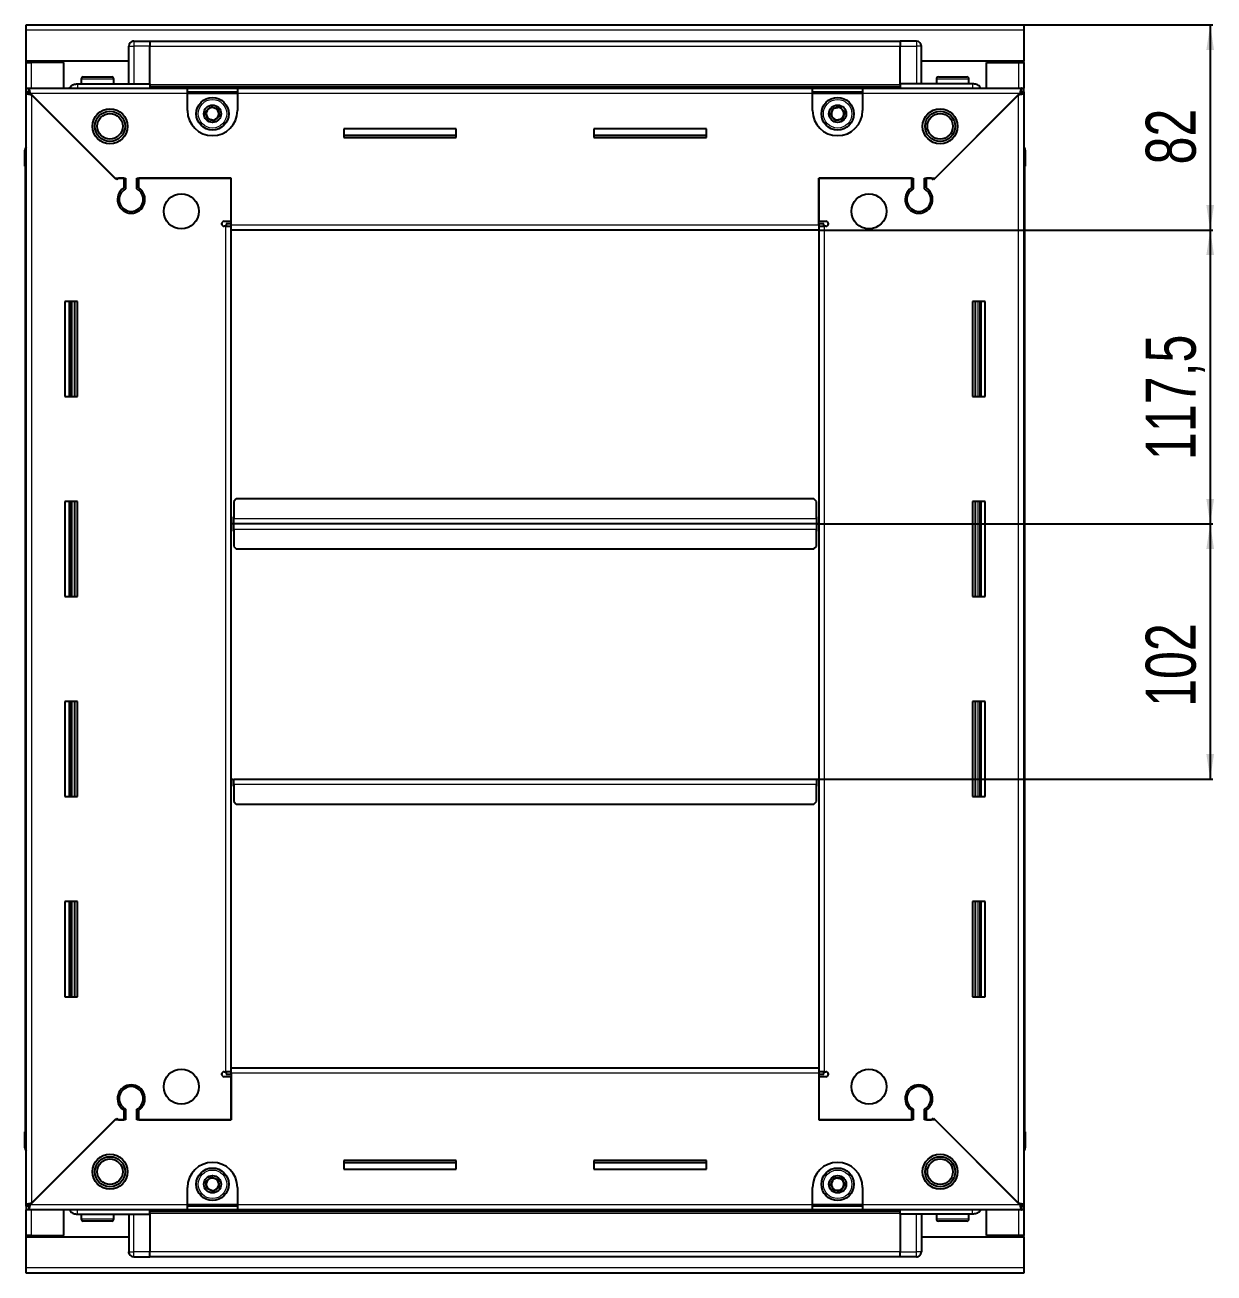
# Model space of a CAD drawing. Header units: millimetres. Extents: x 1021 to 3826, y -887 to 1537.
# Drawn here: x 3350.2 to 3825.7, y 893.2 to 1392.2 of the extents above; entities that cross this region are included whole.
import ezdxf

# ---------------------------------------------------------------- set-up
doc = ezdxf.new("R2010")
doc.units = ezdxf.units.MM
doc.layers.add('FORMAT', color=7, linetype='Continuous')
doc.styles.add('SLDTEXTSTYLE0', font='TXT', dxfattribs={"width": 0.75})
doc.dimstyles.new('SLDDIMSTYLE0', dxfattribs={"dimtxt": 20, "dimasz": 10, "dimexe": 0, "dimexo": 0.0625, "dimgap": 5, "dimtad": 2, "dimdec": 1, "dimrnd": 1e-09, "dimzin": 12, "dimdsep": 46, "dimtxsty": 'SLDTEXTSTYLE0', "dimsah": 1, "dimcen": 0.09, "dimadec": 0, "dimazin": 3, "dimtfac": 1, "dimtofl": 0, "dimtmove": 0, "dimatfit": 3, "dimfxl": 0, "dimfrac": 2, "dimtolj": 1, "dimtzin": 12, "dimarcsym": 0})

# ---------------------------------------------------------------- blocks, each defined once
blk = doc.blocks.new('_D_5')
at = {"layer": 'FORMAT'}
for p, q in [((3749.72, 1392.16), (3825.21, 1392.16)), ((3824.21, 1392.16), (3824.21, 1310.16)), ((3667.72, 1310.16), (3825.21, 1310.16))]:
    blk.add_line(p, q, dxfattribs=at)
for points in [[(3824.21, 1392.16), (3822.67, 1382.16), (3825.75, 1382.16)], [(3824.21, 1310.16), (3825.75, 1320.16), (3822.67, 1320.16)]]:
    blk.add_solid(points, dxfattribs=at)
at = {"layer": 'FORMAT', "insert": (3798.43, 1336.39), "char_height": 20, "attachment_point": 1, "rotation": 90, "style": 'SLDTEXTSTYLE0'}
blk.add_mtext('82', dxfattribs=at)
blk = doc.blocks.new('_D_6')
at = {"layer": 'FORMAT'}
for p, q in [((3667.72, 1310.16), (3825.21, 1310.16)), ((3824.21, 1310.16), (3824.21, 1192.66)), ((3666.72, 1192.66), (3825.21, 1192.66))]:
    blk.add_line(p, q, dxfattribs=at)
for points in [[(3824.21, 1310.16), (3822.67, 1300.16), (3825.75, 1300.16)], [(3824.21, 1192.66), (3825.75, 1202.66), (3822.67, 1202.66)]]:
    blk.add_solid(points, dxfattribs=at)
at = {"layer": 'FORMAT', "insert": (3798.43, 1218.16), "char_height": 20, "attachment_point": 1, "rotation": 90, "style": 'SLDTEXTSTYLE0'}
blk.add_mtext('117,5', dxfattribs=at)
blk = doc.blocks.new('_D_7')
at = {"layer": 'FORMAT'}
for p, q in [((3666.72, 1192.66), (3825.21, 1192.66)), ((3824.21, 1192.66), (3824.21, 1090.66)), ((3666.72, 1090.66), (3825.21, 1090.66))]:
    blk.add_line(p, q, dxfattribs=at)
for points in [[(3824.21, 1192.66), (3822.67, 1182.66), (3825.75, 1182.66)], [(3824.21, 1090.66), (3825.75, 1100.66), (3822.67, 1100.66)]]:
    blk.add_solid(points, dxfattribs=at)
at = {"layer": 'FORMAT', "insert": (3798.43, 1119.5), "char_height": 20, "attachment_point": 1, "rotation": 90, "style": 'SLDTEXTSTYLE0'}
blk.add_mtext('102', dxfattribs=at)

msp = doc.modelspace()

# ---------------------------------------------------------------- linework, layer by layer
at = {"color": 7, "linetype": 'Continuous', "lineweight": 25}
for p, q in [((3350.71, 1390.06), (3350.71, 1392.16)), ((3350.71, 1392.16), (3749.71, 1392.16)), ((3350.71, 1377.66), (3350.71, 1390.06)), ((3749.71, 1392.16), (3749.71, 1390.06)), ((3749.71, 1390.06), (3749.71, 1377.66)), ((3391.71, 1368.66), (3391.71, 1383.66)), ((3392.39, 1385.16), (3392.39, 1385.16)), ((3393.71, 1385.66), (3400.21, 1385.66)), ((3393.71, 1385.66), (3400.21, 1385.66)), ((3400.21, 1385.66), (3400.21, 1385.66)), ((3400.21, 1385.66), (3400.21, 1385.66)), ((3400.21, 1385.66), (3400.21, 1383.66)), ((3700.21, 1385.51), (3400.21, 1385.51)), ((3400.21, 1368.66), (3400.21, 1383.66)), ((3700.21, 1385.66), (3700.21, 1385.66)), ((3706.71, 1385.66), (3700.21, 1385.66)), ((3706.71, 1385.66), (3700.21, 1385.66)), ((3700.21, 1385.66), (3700.21, 1383.66)), ((3700.21, 1368.66), (3700.21, 1383.66)), ((3708.71, 1383.66), (3708.71, 1383.66)), ((3708.71, 1368.66), (3708.71, 1383.66)), ((3391.71, 1377.66), (3350.71, 1377.66)), ((3350.71, 1377.16), (3350.71, 1377.66)), ((3352.21, 1377.16), (3352.21, 1377.66)), ((3749.71, 1377.66), (3708.71, 1377.66)), ((3748.21, 1377.16), (3748.21, 1377.66)), ((3749.71, 1377.16), (3749.71, 1377.66)), ((3350.71, 1366.91), (3350.71, 1377.16)), ((3350.71, 1377.16), (3352.81, 1377.16)), ((3365.71, 1377.16), (3352.81, 1377.16)), ((3365.71, 1366.91), (3365.71, 1377.16)), ((3734.71, 1366.91), (3734.71, 1377.16)), ((3734.71, 1377.16), (3747.61, 1377.16)), ((3747.61, 1377.16), (3749.71, 1377.16)), ((3749.71, 1377.16), (3749.71, 1366.91)), ((3371.21, 1368.66), (3400.21, 1368.66)), ((3372.71, 1370.56), (3372.71, 1368.66)), ((3373.51, 1371.36), (3384.91, 1371.36)), ((3385.71, 1368.66), (3385.71, 1370.56)), ((3400.21, 1368.66), (3400.21, 1368.16)), ((3400.21, 1367.51), (3700.21, 1367.51)), ((3729.21, 1368.66), (3700.21, 1368.66)), ((3700.21, 1368.66), (3700.21, 1368.16)), ((3714.71, 1370.56), (3714.71, 1368.66)), ((3715.51, 1371.36), (3726.91, 1371.36)), ((3727.71, 1368.66), (3727.71, 1370.56)), ((3350.71, 1365.41), (3350.71, 1366.91)), ((3350.71, 1366.91), (3351.71, 1366.91)), ((3350.71, 1364.91), (3350.71, 1365.41)), ((3350.71, 1365.41), (3351.71, 1365.41)), ((3350.71, 920.41), (3350.71, 1364.91)), ((3352.21, 1364.91), (3350.71, 1364.91)), ((3351.71, 1365.41), (3351.71, 1366.91)), ((3351.71, 1366.91), (3415.21, 1366.91)), ((3352.31, 1364.81), (3386.21, 1330.91)), ((3386.91, 1330.21), (3352.81, 1364.31)), ((3415.21, 1364.81), (3415.21, 1366.91)), ((3415.21, 1366.91), (3435.21, 1366.91)), ((3415.21, 1365.41), (3435.21, 1365.41)), ((3415.21, 1357.91), (3415.21, 1364.81)), ((3435.21, 1366.91), (3435.21, 1364.81)), ((3435.21, 1366.91), (3665.21, 1366.91)), ((3435.21, 1364.81), (3435.21, 1357.91)), ((3665.21, 1364.81), (3665.21, 1366.91)), ((3665.21, 1366.91), (3685.21, 1366.91)), ((3665.21, 1365.41), (3685.21, 1365.41)), ((3665.21, 1357.91), (3665.21, 1364.81)), ((3685.21, 1366.91), (3748.71, 1366.91)), ((3685.21, 1366.91), (3685.21, 1364.81)), ((3685.21, 1364.81), (3685.21, 1357.91)), ((3747.61, 1364.31), (3713.51, 1330.21)), ((3714.21, 1330.91), (3748.11, 1364.81)), ((3748.21, 1364.91), (3749.71, 1364.91)), ((3748.71, 1365.41), (3748.71, 1366.91)), ((3748.71, 1366.91), (3749.71, 1366.91)), ((3748.71, 1365.41), (3749.71, 1365.41)), ((3749.71, 1365.41), (3749.71, 1366.91)), ((3749.71, 1365.41), (3749.71, 1364.91)), ((3749.71, 1364.91), (3749.71, 920.41)), ((3522.71, 1350.66), (3477.71, 1350.66)), ((3477.71, 1350.66), (3477.71, 1347.16)), ((3522.71, 1347.91), (3477.71, 1347.91)), ((3522.71, 1347.16), (3522.71, 1350.66)), ((3622.71, 1350.66), (3577.71, 1350.66)), ((3577.71, 1350.66), (3577.71, 1347.16)), ((3622.71, 1347.91), (3577.71, 1347.91)), ((3622.71, 1347.16), (3622.71, 1350.66)), ((3477.71, 1347.16), (3522.71, 1347.16)), ((3577.71, 1347.16), (3622.71, 1347.16)), ((3749.71, 1343.49), (3749.71, 1343.49)), ((3350.21, 1342.16), (3350.21, 1335.66)), ((3350.21, 1335.66), (3350.21, 1342.16)), ((3750.21, 1342.16), (3750.21, 1335.66)), ((3750.21, 1335.66), (3750.21, 1342.16)), ((3350.21, 1335.66), (3350.21, 1335.66)), ((3350.71, 1335.66), (3350.21, 1335.66)), ((3350.36, 1335.66), (3350.36, 949.66)), ((3749.71, 1335.66), (3750.21, 1335.66)), ((3750.06, 949.66), (3750.06, 1335.66)), ((3750.21, 1335.66), (3750.21, 1335.66)), ((3750.21, 1335.66), (3750.21, 1335.66)), ((3386.21, 1330.91), (3390.41, 1330.91)), ((3387.61, 1330.91), (3386.91, 1330.21)), ((3389.71, 1330.91), (3387.61, 1330.91)), ((3389.71, 1330.91), (3389.71, 1327.02)), ((3390.41, 1330.91), (3390.41, 1326.63)), ((3395.01, 1330.91), (3432.71, 1330.91)), ((3395.01, 1326.63), (3395.01, 1330.91)), ((3395.71, 1327.02), (3395.71, 1330.91)), ((3432.71, 1330.91), (3395.71, 1330.91)), ((3432.71, 1312.26), (3432.71, 1330.91)), ((3432.71, 1313.66), (3432.71, 1330.91)), ((3667.71, 1330.91), (3705.41, 1330.91)), ((3667.71, 1312.26), (3667.71, 1330.91)), ((3667.71, 1330.91), (3667.71, 1313.66)), ((3704.71, 1330.91), (3667.71, 1330.91)), ((3704.71, 1330.91), (3704.71, 1327.02)), ((3705.41, 1330.91), (3705.41, 1326.63)), ((3710.01, 1330.91), (3714.21, 1330.91)), ((3710.01, 1326.63), (3710.01, 1330.91)), ((3712.81, 1330.91), (3710.71, 1330.91)), ((3710.71, 1327.02), (3710.71, 1330.91)), ((3713.51, 1330.21), (3712.81, 1330.91)), ((3390.71, 1318.05), (3390.71, 1317.29)), ((3709.71, 1318.05), (3709.71, 1317.29)), ((3429.86, 1313.66), (3432.71, 1313.66)), ((3432.71, 1312.66), (3430.71, 1312.66)), ((3430.71, 1312.66), (3430.71, 1311.66)), ((3667.71, 1313.66), (3670.56, 1313.66)), ((3669.71, 1312.66), (3667.71, 1312.66)), ((3669.71, 1311.66), (3669.71, 1312.66)), ((3430.61, 1311.66), (3429.86, 1311.66)), ((3430.61, 1311.66), (3432.71, 1311.66)), ((3432.71, 1310.16), (3432.71, 1312.26)), ((3667.71, 1310.16), (3432.71, 1310.16)), ((3432.71, 975.16), (3432.71, 1310.16)), ((3667.71, 1312.26), (3667.71, 1310.16)), ((3667.71, 1311.66), (3669.81, 1311.66)), ((3667.71, 1310.16), (3667.71, 975.16)), ((3670.56, 1311.66), (3669.81, 1311.66)), ((3371.21, 1281.66), (3366.21, 1281.66)), ((3366.21, 1281.66), (3366.21, 1243.66)), ((3368.36, 1243.66), (3368.36, 1281.66)), ((3370.15, 1243.66), (3370.15, 1281.66)), ((3370.19, 1243.66), (3370.19, 1281.66)), ((3371.21, 1243.66), (3371.21, 1281.66)), ((3729.21, 1281.66), (3729.21, 1243.66)), ((3734.21, 1281.66), (3729.21, 1281.66)), ((3730.23, 1281.66), (3730.23, 1243.66)), ((3730.27, 1281.66), (3730.27, 1243.66)), ((3732.06, 1281.66), (3732.06, 1243.66)), ((3734.21, 1243.66), (3734.21, 1281.66)), ((3366.21, 1243.66), (3371.21, 1243.66)), ((3729.21, 1243.66), (3734.21, 1243.66)), ((3434.71, 1202.66), (3433.71, 1201.66)), ((3665.71, 1202.66), (3434.71, 1202.66)), ((3666.71, 1201.66), (3665.71, 1202.66)), ((3371.21, 1201.66), (3366.21, 1201.66)), ((3366.21, 1201.66), (3366.21, 1163.66)), ((3368.36, 1163.66), (3368.36, 1201.66)), ((3370.15, 1163.66), (3370.15, 1201.66)), ((3370.19, 1163.66), (3370.19, 1201.66)), ((3371.21, 1163.66), (3371.21, 1201.66)), ((3433.71, 1201.66), (3433.71, 1194.76)), ((3666.71, 1194.76), (3666.71, 1201.66)), ((3729.21, 1201.66), (3729.21, 1163.66)), ((3734.21, 1201.66), (3729.21, 1201.66)), ((3730.23, 1201.66), (3730.23, 1163.66)), ((3730.27, 1201.66), (3730.27, 1163.66)), ((3732.06, 1201.66), (3732.06, 1163.66)), ((3734.21, 1163.66), (3734.21, 1201.66)), ((3433.46, 1192.66), (3432.71, 1192.66)), ((3433.71, 1195.51), (3433.46, 1195.51)), ((3433.46, 1195.51), (3433.46, 1192.66)), ((3433.46, 1192.66), (3433.46, 1189.81)), ((3433.71, 1192.66), (3433.71, 1194.76)), ((3666.71, 1192.66), (3433.71, 1192.66)), ((3433.71, 1190.56), (3433.71, 1192.66)), ((3666.96, 1195.51), (3666.71, 1195.51)), ((3666.71, 1194.76), (3666.71, 1192.66)), ((3666.71, 1192.66), (3666.71, 1190.56)), ((3666.96, 1192.66), (3666.96, 1195.51)), ((3667.71, 1192.66), (3666.96, 1192.66)), ((3666.96, 1189.81), (3666.96, 1192.66)), ((3433.46, 1189.81), (3433.71, 1189.81)), ((3433.71, 1190.56), (3433.71, 1183.66)), ((3666.71, 1183.66), (3666.71, 1190.56)), ((3666.71, 1189.81), (3666.96, 1189.81)), ((3433.71, 1183.66), (3434.71, 1182.66)), ((3434.71, 1182.66), (3665.71, 1182.66)), ((3665.71, 1182.66), (3666.71, 1183.66)), ((3366.21, 1163.66), (3371.21, 1163.66)), ((3729.21, 1163.66), (3734.21, 1163.66)), ((3371.21, 1121.66), (3366.21, 1121.66)), ((3366.21, 1121.66), (3366.21, 1083.66)), ((3368.36, 1083.66), (3368.36, 1121.66)), ((3370.15, 1083.66), (3370.15, 1121.66)), ((3370.19, 1083.66), (3370.19, 1121.66)), ((3371.21, 1083.66), (3371.21, 1121.66)), ((3729.21, 1121.66), (3729.21, 1083.66)), ((3734.21, 1121.66), (3729.21, 1121.66)), ((3730.23, 1121.66), (3730.23, 1083.66)), ((3730.27, 1121.66), (3730.27, 1083.66)), ((3732.06, 1121.66), (3732.06, 1083.66)), ((3734.21, 1083.66), (3734.21, 1121.66)), ((3432.71, 1090.66), (3433.46, 1090.66)), ((3433.46, 1090.66), (3433.46, 1087.81)), ((3433.71, 1088.56), (3433.71, 1090.66)), ((3433.71, 1090.66), (3666.71, 1090.66)), ((3433.71, 1088.56), (3433.71, 1081.66)), ((3666.71, 1090.66), (3666.71, 1088.56)), ((3666.71, 1081.66), (3666.71, 1088.56)), ((3666.96, 1087.81), (3666.96, 1090.66)), ((3666.96, 1090.66), (3667.71, 1090.66)), ((3366.21, 1083.66), (3371.21, 1083.66)), ((3433.46, 1087.81), (3433.71, 1087.81)), ((3666.71, 1087.81), (3666.96, 1087.81)), ((3729.21, 1083.66), (3734.21, 1083.66)), ((3433.71, 1081.66), (3434.71, 1080.66)), ((3434.71, 1080.66), (3665.71, 1080.66)), ((3665.71, 1080.66), (3666.71, 1081.66)), ((3371.21, 1041.66), (3366.21, 1041.66)), ((3366.21, 1041.66), (3366.21, 1003.66)), ((3368.36, 1003.66), (3368.36, 1041.66)), ((3370.15, 1003.66), (3370.15, 1041.66)), ((3370.19, 1003.66), (3370.19, 1041.66)), ((3371.21, 1003.66), (3371.21, 1041.66)), ((3729.21, 1041.66), (3729.21, 1003.66)), ((3734.21, 1041.66), (3729.21, 1041.66)), ((3730.23, 1041.66), (3730.23, 1003.66)), ((3730.27, 1041.66), (3730.27, 1003.66)), ((3732.06, 1041.66), (3732.06, 1003.66)), ((3734.21, 1003.66), (3734.21, 1041.66)), ((3366.21, 1003.66), (3371.21, 1003.66)), ((3729.21, 1003.66), (3734.21, 1003.66)), ((3429.86, 973.66), (3430.61, 973.66)), ((3432.71, 973.66), (3430.61, 973.66)), ((3430.71, 973.66), (3430.71, 972.66)), ((3432.71, 973.06), (3432.71, 975.16)), ((3432.71, 975.16), (3667.71, 975.16)), ((3432.71, 973.06), (3432.71, 954.41)), ((3667.71, 975.16), (3667.71, 973.06)), ((3669.81, 973.66), (3667.71, 973.66)), ((3667.71, 973.06), (3667.71, 954.41)), ((3669.71, 972.66), (3669.71, 973.66)), ((3669.81, 973.66), (3670.56, 973.66)), ((3432.71, 971.66), (3429.86, 971.66)), ((3430.71, 972.66), (3432.71, 972.66)), ((3432.71, 954.41), (3432.71, 971.66)), ((3667.71, 972.66), (3669.71, 972.66)), ((3667.71, 971.66), (3667.71, 954.41)), ((3670.56, 971.66), (3667.71, 971.66)), ((3390.71, 968.04), (3390.71, 967.28)), ((3709.71, 968.04), (3709.71, 967.28)), ((3389.71, 958.3), (3389.71, 954.41)), ((3390.41, 958.7), (3390.41, 954.41)), ((3395.01, 954.41), (3395.01, 958.7)), ((3395.71, 954.41), (3395.71, 958.3)), ((3704.71, 958.3), (3704.71, 954.41)), ((3705.41, 958.7), (3705.41, 954.41)), ((3710.01, 954.41), (3710.01, 958.7)), ((3710.71, 954.41), (3710.71, 958.3)), ((3386.21, 954.41), (3352.31, 920.51)), ((3352.81, 921.01), (3386.91, 955.11)), ((3390.41, 954.41), (3386.21, 954.41)), ((3386.91, 955.11), (3387.61, 954.41)), ((3387.61, 954.41), (3389.71, 954.41)), ((3432.71, 954.41), (3395.01, 954.41)), ((3395.71, 954.41), (3432.71, 954.41)), ((3705.41, 954.41), (3667.71, 954.41)), ((3667.71, 954.41), (3704.71, 954.41)), ((3714.21, 954.41), (3710.01, 954.41)), ((3710.71, 954.41), (3712.81, 954.41)), ((3712.81, 954.41), (3713.51, 955.11)), ((3713.51, 955.11), (3747.61, 921.01)), ((3748.11, 920.51), (3714.21, 954.41)), ((3350.21, 943.16), (3350.21, 949.66)), ((3350.21, 949.66), (3350.21, 949.66)), ((3350.21, 949.66), (3350.21, 949.66)), ((3350.21, 949.66), (3350.21, 943.16)), ((3350.71, 949.66), (3350.21, 949.66)), ((3749.71, 949.66), (3750.21, 949.66)), ((3750.21, 949.66), (3750.21, 949.66)), ((3750.21, 943.16), (3750.21, 949.66)), ((3750.21, 949.66), (3750.21, 943.16)), ((3350.71, 941.84), (3350.71, 941.84)), ((3522.71, 938.16), (3477.71, 938.16)), ((3477.71, 938.16), (3477.71, 934.66)), ((3522.71, 934.66), (3522.71, 938.16)), ((3622.71, 938.16), (3577.71, 938.16)), ((3577.71, 938.16), (3577.71, 934.66)), ((3622.71, 934.66), (3622.71, 938.16)), ((3477.71, 937.41), (3522.71, 937.41)), ((3477.71, 934.66), (3522.71, 934.66)), ((3577.71, 937.41), (3622.71, 937.41)), ((3577.71, 934.66), (3622.71, 934.66)), ((3415.21, 920.51), (3415.21, 927.41)), ((3435.21, 927.41), (3435.21, 920.51)), ((3665.21, 920.51), (3665.21, 927.41)), ((3685.21, 927.41), (3685.21, 920.51)), ((3350.71, 919.91), (3350.71, 920.41)), ((3352.21, 920.41), (3350.71, 920.41)), ((3350.71, 919.91), (3350.71, 918.41)), ((3351.71, 919.91), (3350.71, 919.91)), ((3350.71, 908.16), (3350.71, 918.41)), ((3351.71, 918.41), (3350.71, 918.41)), ((3351.71, 919.91), (3351.71, 918.41)), ((3415.21, 918.41), (3351.71, 918.41)), ((3365.71, 908.16), (3365.71, 918.41)), ((3415.21, 918.41), (3415.21, 920.51)), ((3435.21, 919.91), (3415.21, 919.91)), ((3435.21, 918.41), (3415.21, 918.41)), ((3435.21, 920.51), (3435.21, 918.41)), ((3665.21, 918.41), (3435.21, 918.41)), ((3665.21, 918.41), (3665.21, 920.51)), ((3685.21, 919.91), (3665.21, 919.91)), ((3685.21, 918.41), (3665.21, 918.41)), ((3685.21, 920.51), (3685.21, 918.41)), ((3748.71, 918.41), (3685.21, 918.41)), ((3734.71, 908.16), (3734.71, 918.41)), ((3748.21, 920.41), (3749.71, 920.41)), ((3748.71, 919.91), (3748.71, 918.41)), ((3749.71, 919.91), (3748.71, 919.91)), ((3749.71, 918.41), (3748.71, 918.41)), ((3749.71, 920.41), (3749.71, 919.91)), ((3749.71, 919.91), (3749.71, 918.41)), ((3749.71, 918.41), (3749.71, 908.16)), ((3371.21, 916.66), (3400.21, 916.66)), ((3372.71, 916.66), (3372.71, 914.76)), ((3377.28, 913.96), (3373.51, 913.96)), ((3384.91, 913.96), (3377.28, 913.96)), ((3385.71, 914.76), (3385.71, 916.66)), ((3391.71, 916.66), (3391.71, 901.66)), ((3700.21, 917.81), (3400.21, 917.81)), ((3400.21, 916.66), (3400.21, 917.16)), ((3400.21, 916.66), (3400.21, 901.66)), ((3700.21, 916.66), (3700.21, 917.16)), ((3729.21, 916.66), (3700.21, 916.66)), ((3700.21, 916.66), (3700.21, 901.66)), ((3708.71, 916.66), (3708.71, 901.66)), ((3714.71, 916.66), (3714.71, 914.76)), ((3722.5, 913.96), (3715.51, 913.96)), ((3726.91, 913.96), (3722.5, 913.96)), ((3727.71, 914.76), (3727.71, 916.66)), ((3352.81, 908.16), (3350.71, 908.16)), ((3350.71, 907.66), (3350.71, 908.16)), ((3350.71, 907.66), (3391.71, 907.66)), ((3350.71, 895.26), (3350.71, 907.66)), ((3352.21, 907.66), (3352.21, 908.16)), ((3352.81, 908.16), (3365.71, 908.16)), ((3708.71, 907.66), (3749.71, 907.66)), ((3747.61, 908.16), (3734.71, 908.16)), ((3749.71, 908.16), (3747.61, 908.16)), ((3748.21, 907.66), (3748.21, 908.16)), ((3749.71, 907.66), (3749.71, 908.16)), ((3749.71, 907.66), (3749.71, 895.26)), ((3391.71, 901.66), (3391.71, 901.66)), ((3393.71, 899.66), (3400.21, 899.66)), ((3393.71, 899.66), (3400.21, 899.66)), ((3400.21, 899.66), (3400.21, 901.66)), ((3400.21, 899.81), (3700.21, 899.81)), ((3400.21, 899.66), (3400.21, 899.66)), ((3700.21, 899.66), (3700.21, 901.66)), ((3706.71, 899.66), (3700.21, 899.66)), ((3700.21, 899.66), (3700.21, 899.66)), ((3700.21, 899.66), (3700.21, 899.66)), ((3706.71, 899.66), (3700.21, 899.66)), ((3708.03, 900.16), (3708.03, 900.16)), ((3350.71, 893.16), (3350.71, 895.26)), ((3749.71, 895.26), (3749.71, 893.16)), ((3749.71, 893.16), (3350.71, 893.16))]:
    msp.add_line(p, q, dxfattribs=at)
at = {"color": 8, "linetype": 'Continuous', "lineweight": 18}
for p, q in [((3749.71, 1390.06), (3350.71, 1390.06)), ((3391.71, 1383.66), (3393.71, 1383.66)), ((3393.71, 1385.66), (3393.71, 1383.66)), ((3393.71, 1383.66), (3393.71, 1368.66)), ((3400.21, 1383.66), (3393.71, 1383.66)), ((3700.21, 1383.51), (3400.21, 1383.51)), ((3700.21, 1383.66), (3706.71, 1383.66)), ((3706.71, 1385.66), (3706.71, 1383.66)), ((3706.71, 1383.66), (3706.71, 1368.66)), ((3708.71, 1383.66), (3706.71, 1383.66)), ((3352.81, 1377.16), (3352.81, 1377.66)), ((3747.61, 1377.66), (3747.61, 1377.16)), ((3352.81, 1366.91), (3352.81, 1377.16)), ((3747.61, 1377.16), (3747.61, 1366.91)), ((3372.71, 1370.56), (3385.71, 1370.56)), ((3700.21, 1368.16), (3400.21, 1368.16)), ((3714.71, 1370.56), (3727.71, 1370.56)), ((3415.21, 1364.81), (3352.31, 1364.81)), ((3352.81, 1364.31), (3352.81, 921.01)), ((3700.21, 1366.93), (3400.21, 1366.93)), ((3415.21, 1364.81), (3435.21, 1364.81)), ((3665.21, 1364.81), (3435.21, 1364.81)), ((3665.21, 1364.81), (3685.21, 1364.81)), ((3748.11, 1364.81), (3685.21, 1364.81)), ((3747.61, 921.01), (3747.61, 1364.31)), ((3350.71, 1342.16), (3350.21, 1342.16)), ((3749.71, 1342.16), (3750.21, 1342.16)), ((3430.61, 973.66), (3430.61, 1311.66)), ((3432.71, 1312.26), (3667.71, 1312.26)), ((3669.81, 1311.66), (3669.81, 973.66)), ((3367.71, 1281.66), (3367.71, 1243.66)), ((3368.95, 1281.66), (3368.95, 1243.66)), ((3731.47, 1243.66), (3731.47, 1281.66)), ((3732.71, 1243.66), (3732.71, 1281.66)), ((3367.71, 1201.66), (3367.71, 1163.66)), ((3368.95, 1201.66), (3368.95, 1163.66)), ((3731.47, 1163.66), (3731.47, 1201.66)), ((3732.71, 1163.66), (3732.71, 1201.66)), ((3666.71, 1194.76), (3433.71, 1194.76)), ((3433.71, 1190.56), (3666.71, 1190.56)), ((3367.71, 1121.66), (3367.71, 1083.66)), ((3368.95, 1121.66), (3368.95, 1083.66)), ((3731.47, 1083.66), (3731.47, 1121.66)), ((3732.71, 1083.66), (3732.71, 1121.66)), ((3433.71, 1088.56), (3666.71, 1088.56)), ((3367.71, 1041.66), (3367.71, 1003.66)), ((3368.95, 1041.66), (3368.95, 1003.66)), ((3731.47, 1003.66), (3731.47, 1041.66)), ((3732.71, 1003.66), (3732.71, 1041.66)), ((3667.71, 973.06), (3432.71, 973.06)), ((3350.71, 943.16), (3350.21, 943.16)), ((3749.71, 943.16), (3750.21, 943.16)), ((3352.31, 920.51), (3415.21, 920.51)), ((3352.81, 908.16), (3352.81, 918.41)), ((3400.21, 918.4), (3700.21, 918.4)), ((3435.21, 920.51), (3415.21, 920.51)), ((3435.21, 920.51), (3665.21, 920.51)), ((3685.21, 920.51), (3665.21, 920.51)), ((3685.21, 920.51), (3748.11, 920.51)), ((3747.61, 918.41), (3747.61, 908.16)), ((3377.01, 914.76), (3372.71, 914.76)), ((3385.71, 914.76), (3377.01, 914.76)), ((3393.71, 901.66), (3393.71, 916.66)), ((3400.21, 917.16), (3700.21, 917.16)), ((3706.71, 901.66), (3706.71, 916.66)), ((3722.68, 914.76), (3714.71, 914.76)), ((3727.71, 914.76), (3722.68, 914.76)), ((3352.81, 907.66), (3352.81, 908.16)), ((3747.61, 908.16), (3747.61, 907.66)), ((3391.71, 901.66), (3393.71, 901.66)), ((3400.21, 901.66), (3393.71, 901.66)), ((3393.71, 899.66), (3393.71, 901.66)), ((3400.21, 901.81), (3700.21, 901.81)), ((3700.21, 901.66), (3706.71, 901.66)), ((3708.71, 901.66), (3706.71, 901.66)), ((3706.71, 899.66), (3706.71, 901.66)), ((3749.71, 895.26), (3350.71, 895.26))]:
    msp.add_line(p, q, dxfattribs=at)
at = {"color": 7, "linetype": 'Continuous', "lineweight": 25, "flags": 128}
msp.add_lwpolyline([(3391.86, 900.91), (3391.75, 901.27), (3391.71, 901.66)], dxfattribs=at)
at = {"color": 7, "linetype": 'Continuous', "lineweight": 25}
for centre, radius in [((3425.21, 1356.66), 6.5), ((3675.21, 1356.66), 6.5), ((3384.21, 1351.66), 7), ((3384.21, 1351.66), 6.03), ((3425.21, 1356.66), 3.46), ((3675.21, 1356.66), 3.46), ((3716.21, 1351.66), 7), ((3716.21, 1351.66), 6.03), ((3384.21, 1351.66), 5.1), ((3716.21, 1351.66), 5.1), ((3412.71, 1317.66), 7), ((3687.71, 1317.66), 7), ((3412.71, 967.66), 7), ((3687.71, 967.66), 7), ((3384.21, 933.66), 7), ((3384.21, 933.66), 6.03), ((3384.21, 933.66), 5.1), ((3716.21, 933.66), 7), ((3716.21, 933.66), 6.03), ((3716.21, 933.66), 5.1), ((3425.21, 928.66), 6.5), ((3675.21, 928.66), 6.5), ((3425.21, 928.66), 3.46), ((3675.21, 928.66), 3.46)]:
    msp.add_circle(centre, radius, dxfattribs=at)
at = {"color": 8, "linetype": 'Continuous', "lineweight": 18}
for centre in [(3425.21, 1356.66), (3675.21, 1356.66), (3425.21, 928.66), (3675.21, 928.66)]:
    msp.add_circle(centre, 5.7, dxfattribs=at)
at = {"color": 7, "linetype": 'Continuous', "lineweight": 25}
for centre, radius, start, end in [((3393.71, 1383.66), 2, 90, 180), ((3393.71, 1383.66), 2, 123.942, 131.4096), ((3393.71, 1383.66), 2, 90, 108.58), ((3706.71, 1383.66), 2, 0, 90), ((3706.71, 1383.66), 2, 0, 90), ((3373.51, 1370.56), 0.8, 90, 180), ((3384.91, 1370.56), 0.8, 0, 90), ((3391.51, 1368.86), 0.2, 270, 0), ((3708.91, 1368.86), 0.2, 180, 270), ((3715.51, 1370.56), 0.8, 90, 180), ((3726.91, 1370.56), 0.8, 0, 90), ((3425.21, 1357.91), 10, 180, 270), ((3425.21, 1356.66), 2.5, 134.0156, 194.0156), ((3425.21, 1356.66), 2.5, 74.0156, 134.0156), ((3425.21, 1357.91), 10, 270, 0), ((3425.21, 1356.66), 2.5, 14.0156, 74.0156), ((3675.21, 1357.91), 10, 180, 270), ((3675.21, 1356.66), 2.5, 160.1116, 220.1116), ((3675.21, 1356.66), 2.5, 100.1116, 160.1116), ((3675.21, 1356.66), 2.5, 40.1116, 100.1116), ((3675.21, 1357.91), 10, 270, 0), ((3675.21, 1356.66), 2.5, 340.1116, 40.1116), ((3425.21, 1356.66), 2.5, 194.0156, 254.0156), ((3425.21, 1356.66), 2.5, 254.0156, 314.0156), ((3425.21, 1356.66), 2.5, 314.0156, 14.0156), ((3675.21, 1356.66), 2.5, 220.1116, 280.1116), ((3675.21, 1356.66), 2.5, 280.1116, 340.1116), ((3352.21, 1342.16), 2, 138.5904, 180), ((3748.21, 1342.16), 2, 33.942, 41.4096), ((3748.21, 1342.16), 2, 0, 41.3942), ((3748.21, 1342.16), 2, 360, 18.58), ((3392.71, 1322.41), 5.5, 123.0557, 56.9443), ((3392.71, 1322.41), 4.8, 118.631, 61.369), ((3707.71, 1322.41), 5.5, 123.0557, 56.9443), ((3707.71, 1322.41), 4.8, 118.631, 61.369), ((3429.86, 1312.66), 1, 90, 270), ((3670.56, 1312.66), 1, 270, 90), ((3429.86, 972.66), 1, 90, 270), ((3670.56, 972.66), 1, 270, 90), ((3392.71, 962.91), 5.5, 303.0557, 236.9443), ((3707.71, 962.91), 5.5, 303.0557, 236.9443), ((3392.71, 962.91), 4.8, 298.631, 241.369), ((3707.71, 962.91), 4.8, 298.631, 241.369), ((3352.21, 943.16), 2, 180, 198.58), ((3352.21, 943.16), 2, 180, 221.3942), ((3748.21, 943.16), 2, 318.5904, 0), ((3352.21, 943.16), 2, 213.942, 221.4096), ((3425.21, 927.41), 10, 90, 180), ((3425.21, 927.41), 10, 0, 90), ((3675.21, 927.41), 10, 90, 180), ((3675.21, 927.41), 10, 0, 90), ((3425.21, 928.66), 2.5, 127.474, 187.474), ((3425.21, 928.66), 2.5, 187.474, 247.474), ((3425.21, 928.66), 2.5, 67.474, 127.474), ((3425.21, 928.66), 2.5, 7.474, 67.474), ((3425.21, 928.66), 2.5, 307.474, 7.474), ((3675.21, 928.66), 2.5, 147.0424, 207.0424), ((3675.21, 928.66), 2.5, 87.0424, 147.0424), ((3675.21, 928.66), 2.5, 27.0424, 87.0424), ((3675.21, 928.66), 2.5, 327.0424, 27.0424), ((3425.21, 928.66), 2.5, 247.474, 307.474), ((3675.21, 928.66), 2.5, 207.0424, 267.0424), ((3675.21, 928.66), 2.5, 267.0424, 327.0424), ((3373.51, 914.76), 0.8, 180, 270), ((3384.91, 914.76), 0.8, 270, 360), ((3391.51, 916.46), 0.2, 0, 90), ((3708.91, 916.46), 0.2, 90, 180), ((3715.51, 914.76), 0.8, 180, 270), ((3726.91, 914.76), 0.8, 270, 360), ((3393.71, 901.66), 2, 180, 270), ((3706.71, 901.66), 2, 270, 0), ((3706.71, 901.66), 2, 270, 288.58), ((3706.71, 901.66), 2, 303.942, 311.4096)]:
    msp.add_arc(centre, radius, start, end, dxfattribs=at)
for points, knots in [([(3367.99, 1366.91), (3368.11, 1367.11), (3368.5, 1367.76), (3369.66, 1368.47), (3370.69, 1368.6), (3371.21, 1368.66)], [0, 0, 0, 0, 0.18225, 0.591125, 1, 1, 1, 1]), ([(3400.21, 1368.66), (3400.21, 1368.63), (3400.21, 1368.55), (3400.21, 1367.93), (3400.21, 1367.35), (3400.21, 1366.96), (3400.21, 1366.93)], [0, 0, 0, 0, 0.324279, 0.648558, 0.972836, 1, 1, 1, 1]), ([(3700.21, 1368.66), (3700.21, 1368.63), (3700.21, 1368.55), (3700.21, 1367.93), (3700.21, 1367.35), (3700.21, 1366.96), (3700.21, 1366.93)], [0, 0, 0, 0, 0.324279, 0.648558, 0.972836, 1, 1, 1, 1]), ([(3732.42, 1366.91), (3732.31, 1367.11), (3731.92, 1367.76), (3730.76, 1368.47), (3729.73, 1368.6), (3729.21, 1368.66)], [0, 0, 0, 0, 0.18225, 0.591125, 1, 1, 1, 1]), ([(3350.71, 1364.91), (3350.74, 1364.87), (3350.79, 1364.78), (3351.18, 1364.64), (3351.74, 1364.51), (3352.32, 1364.4), (3352.68, 1364.34), (3352.81, 1364.31)], [0, 0, 0, 0, 0.230255, 0.448522, 0.666786, 0.88505, 1, 1, 1, 1]), ([(3352.31, 1364.81), (3352.26, 1365.07), (3352.17, 1365.56), (3352.04, 1366.2), (3351.91, 1366.67), (3351.8, 1366.89), (3351.73, 1366.91), (3351.71, 1366.91)], [0, 0, 0, 0, 0.2302553, 0.4485219, 0.6667858, 0.8850496, 1, 1, 1, 1]), ([(3747.61, 1364.31), (3747.86, 1364.36), (3748.36, 1364.45), (3749, 1364.58), (3749.46, 1364.71), (3749.68, 1364.82), (3749.7, 1364.89), (3749.71, 1364.91)], [0, 0, 0, 0, 0.230255, 0.448522, 0.666786, 0.88505, 1, 1, 1, 1]), ([(3748.71, 1366.91), (3748.66, 1366.89), (3748.57, 1366.84), (3748.44, 1366.44), (3748.31, 1365.88), (3748.2, 1365.3), (3748.13, 1364.94), (3748.11, 1364.81)], [0, 0, 0, 0, 0.230255, 0.448522, 0.666786, 0.88505, 1, 1, 1, 1]), ([(3422.43, 1357.46), (3422.81, 1357.82), (3423.5, 1358.49), (3424.19, 1359.15), (3424.51, 1359.46)], [0, 0, 0, 0, 0.534686, 1, 1, 1, 1]), ([(3423.13, 1354.66), (3423.05, 1354.99), (3422.85, 1355.79), (3422.61, 1356.76), (3422.46, 1357.34), (3422.43, 1357.46)], [0, 0, 0, 0, 0.362901, 0.866875, 1, 1, 1, 1]), ([(3424.51, 1359.46), (3425.01, 1359.32), (3425.93, 1359.06), (3426.86, 1358.79), (3427.29, 1358.67)], [0, 0, 0, 0, 0.5346859, 1, 1, 1, 1]), ([(3427.29, 1358.67), (3427.32, 1358.55), (3427.46, 1357.97), (3427.7, 1357), (3427.9, 1356.2), (3427.98, 1355.87)], [0, 0, 0, 0, 0.1331247, 0.6370994, 1, 1, 1, 1]), ([(3672.37, 1356.16), (3672.41, 1356.27), (3672.61, 1356.84), (3672.95, 1357.77), (3673.23, 1358.55), (3673.35, 1358.87)], [0, 0, 0, 0, 0.133125, 0.637099, 1, 1, 1, 1]), ([(3673.35, 1358.87), (3673.86, 1358.96), (3674.81, 1359.13), (3675.75, 1359.3), (3676.19, 1359.38)], [0, 0, 0, 0, 0.5346859, 1, 1, 1, 1]), ([(3676.19, 1359.38), (3676.52, 1358.98), (3677.15, 1358.25), (3677.76, 1357.51), (3678.05, 1357.17)], [0, 0, 0, 0, 0.534686, 1, 1, 1, 1]), ([(3425.91, 1353.86), (3425.41, 1354.01), (3424.49, 1354.27), (3423.56, 1354.54), (3423.13, 1354.66)], [0, 0, 0, 0, 0.534686, 1, 1, 1, 1]), ([(3427.98, 1355.87), (3427.61, 1355.51), (3426.92, 1354.84), (3426.23, 1354.17), (3425.91, 1353.86)], [0, 0, 0, 0, 0.534686, 1, 1, 1, 1]), ([(3674.23, 1353.95), (3673.9, 1354.34), (3673.27, 1355.08), (3672.66, 1355.82), (3672.37, 1356.16)], [0, 0, 0, 0, 0.534686, 1, 1, 1, 1]), ([(3677.07, 1354.46), (3676.56, 1354.37), (3675.61, 1354.2), (3674.67, 1354.03), (3674.23, 1353.95)], [0, 0, 0, 0, 0.5346859, 1, 1, 1, 1]), ([(3678.05, 1357.17), (3677.93, 1356.85), (3677.65, 1356.07), (3677.32, 1355.14), (3677.11, 1354.57), (3677.07, 1354.46)], [0, 0, 0, 0, 0.362901, 0.866875, 1, 1, 1, 1]), ([(3422.54, 929.77), (3422.64, 929.85), (3423.12, 930.21), (3423.91, 930.82), (3424.56, 931.32), (3424.83, 931.53)], [0, 0, 0, 0, 0.133125, 0.637099, 1, 1, 1, 1]), ([(3422.92, 926.91), (3422.85, 927.42), (3422.73, 928.38), (3422.6, 929.33), (3422.54, 929.77)], [0, 0, 0, 0, 0.534686, 1, 1, 1, 1]), ([(3424.83, 931.53), (3425.31, 931.33), (3426.2, 930.96), (3427.09, 930.59), (3427.5, 930.42)], [0, 0, 0, 0, 0.534686, 1, 1, 1, 1]), ([(3427.5, 930.42), (3427.57, 929.91), (3427.69, 928.95), (3427.82, 928), (3427.88, 927.56)], [0, 0, 0, 0, 0.534686, 1, 1, 1, 1]), ([(3672.33, 928.81), (3672.61, 929.25), (3673.13, 930.06), (3673.65, 930.86), (3673.9, 931.24)], [0, 0, 0, 0, 0.5346859, 1, 1, 1, 1]), ([(3673.64, 926.24), (3673.4, 926.7), (3672.97, 927.56), (3672.53, 928.42), (3672.33, 928.81)], [0, 0, 0, 0, 0.534686, 1, 1, 1, 1]), ([(3673.9, 931.24), (3674.02, 931.23), (3674.62, 931.2), (3675.61, 931.15), (3676.44, 931.1), (3676.78, 931.09)], [0, 0, 0, 0, 0.1331247, 0.6370994, 1, 1, 1, 1]), ([(3678.09, 928.52), (3677.81, 928.08), (3677.29, 927.27), (3676.77, 926.47), (3676.52, 926.09)], [0, 0, 0, 0, 0.534686, 1, 1, 1, 1]), ([(3676.78, 931.09), (3677.01, 930.63), (3677.45, 929.77), (3677.89, 928.91), (3678.09, 928.52)], [0, 0, 0, 0, 0.534686, 1, 1, 1, 1]), ([(3425.59, 925.8), (3425.11, 926), (3424.22, 926.37), (3423.33, 926.74), (3422.92, 926.91)], [0, 0, 0, 0, 0.534686, 1, 1, 1, 1]), ([(3427.88, 927.56), (3427.6, 927.35), (3426.95, 926.85), (3426.16, 926.24), (3425.68, 925.88), (3425.59, 925.8)], [0, 0, 0, 0, 0.362901, 0.866875, 1, 1, 1, 1]), ([(3676.52, 926.09), (3676.18, 926.11), (3675.36, 926.15), (3674.36, 926.2), (3673.76, 926.24), (3673.64, 926.24)], [0, 0, 0, 0, 0.3629006, 0.8668753, 1, 1, 1, 1]), ([(3352.81, 921.01), (3352.56, 920.97), (3352.06, 920.88), (3351.42, 920.74), (3350.96, 920.61), (3350.74, 920.5), (3350.72, 920.44), (3350.71, 920.41)], [0, 0, 0, 0, 0.230255, 0.448522, 0.666786, 0.88505, 1, 1, 1, 1]), ([(3351.71, 918.41), (3351.76, 918.44), (3351.85, 918.49), (3351.98, 918.89), (3352.11, 919.44), (3352.22, 920.02), (3352.29, 920.39), (3352.31, 920.51)], [0, 0, 0, 0, 0.230255, 0.448522, 0.666786, 0.88505, 1, 1, 1, 1]), ([(3367.99, 918.41), (3368.11, 918.21), (3368.5, 917.57), (3369.66, 916.86), (3370.69, 916.73), (3371.21, 916.66)], [0, 0, 0, 0, 0.18225, 0.591125, 1, 1, 1, 1]), ([(3400.21, 916.66), (3400.21, 916.7), (3400.21, 916.78), (3400.21, 917.4), (3400.21, 917.96), (3400.21, 918.33), (3400.21, 918.34)], [0, 0, 0, 0, 0.330267, 0.660534, 0.990802, 1, 1, 1, 1]), ([(3700.21, 916.66), (3700.21, 916.7), (3700.21, 916.78), (3700.21, 917.4), (3700.21, 917.96), (3700.21, 918.33), (3700.21, 918.34)], [0, 0, 0, 0, 0.330267, 0.660534, 0.990802, 1, 1, 1, 1]), ([(3732.42, 918.41), (3732.31, 918.21), (3731.92, 917.57), (3730.76, 916.86), (3729.73, 916.73), (3729.21, 916.66)], [0, 0, 0, 0, 0.18225, 0.591125, 1, 1, 1, 1]), ([(3749.71, 920.41), (3749.68, 920.46), (3749.63, 920.55), (3749.24, 920.68), (3748.68, 920.81), (3748.1, 920.92), (3747.74, 920.99), (3747.61, 921.01)], [0, 0, 0, 0, 0.230255, 0.448522, 0.666786, 0.88505, 1, 1, 1, 1]), ([(3748.11, 920.51), (3748.16, 920.26), (3748.25, 919.77), (3748.38, 919.13), (3748.51, 918.66), (3748.62, 918.44), (3748.69, 918.42), (3748.71, 918.41)], [0, 0, 0, 0, 0.230255, 0.448522, 0.666786, 0.88505, 1, 1, 1, 1])]:
    msp.add_open_spline(points, degree=3, knots=knots, dxfattribs=at)
at = {"color": 8, "linetype": 'Continuous', "lineweight": 18}
for points, knots in [([(3371.21, 1368.66), (3371.21, 1368.62), (3371.21, 1368.54), (3371.21, 1368.11), (3371.21, 1367.65), (3371.21, 1367.24), (3371.21, 1366.97), (3371.21, 1366.91)], [0, 0, 0, 0, 0.3597529, 0.5534142, 0.7511852, 0.9489563, 1, 1, 1, 1]), ([(3729.21, 1368.66), (3729.21, 1368.62), (3729.21, 1368.54), (3729.21, 1368.11), (3729.21, 1367.65), (3729.21, 1367.24), (3729.21, 1366.97), (3729.21, 1366.91)], [0, 0, 0, 0, 0.3597529, 0.5534142, 0.7511852, 0.9489563, 1, 1, 1, 1]), ([(3371.21, 916.66), (3371.21, 916.71), (3371.21, 916.78), (3371.21, 917.22), (3371.21, 917.67), (3371.21, 918.09), (3371.21, 918.36), (3371.21, 918.41)], [0, 0, 0, 0, 0.359753, 0.553414, 0.751185, 0.948956, 1, 1, 1, 1]), ([(3729.21, 916.66), (3729.21, 916.71), (3729.21, 916.78), (3729.21, 917.22), (3729.21, 917.67), (3729.21, 918.09), (3729.21, 918.36), (3729.21, 918.41)], [0, 0, 0, 0, 0.3597529, 0.5534142, 0.7511852, 0.9489563, 1, 1, 1, 1])]:
    msp.add_open_spline(points, degree=3, knots=knots, dxfattribs=at)
at = {"color": 7, "linetype": 'Continuous', "lineweight": 25}
for points in [[(3352.31, 1364.81), (3352.26, 1364.89), (3352.16, 1365.05), (3352.01, 1365.25), (3351.86, 1365.39), (3351.76, 1365.41), (3351.71, 1365.41)], [(3352.21, 1364.91), (3352.22, 1364.86), (3352.24, 1364.76), (3352.38, 1364.61), (3352.57, 1364.46), (3352.73, 1364.36), (3352.81, 1364.31)], [(3747.61, 1364.31), (3747.69, 1364.36), (3747.85, 1364.46), (3748.04, 1364.61), (3748.18, 1364.76), (3748.2, 1364.86), (3748.21, 1364.91)], [(3748.71, 1365.41), (3748.66, 1365.41), (3748.56, 1365.39), (3748.41, 1365.25), (3748.26, 1365.05), (3748.16, 1364.89), (3748.11, 1364.81)], [(3351.71, 919.91), (3351.76, 919.92), (3351.86, 919.94), (3352.01, 920.08), (3352.16, 920.28), (3352.26, 920.44), (3352.31, 920.51)], [(3352.81, 921.01), (3352.73, 920.96), (3352.57, 920.86), (3352.38, 920.71), (3352.24, 920.56), (3352.22, 920.46), (3352.21, 920.41)], [(3748.21, 920.41), (3748.2, 920.46), (3748.18, 920.56), (3748.04, 920.71), (3747.85, 920.86), (3747.69, 920.96), (3747.61, 921.01)], [(3748.11, 920.51), (3748.16, 920.44), (3748.26, 920.28), (3748.41, 920.08), (3748.56, 919.94), (3748.66, 919.92), (3748.71, 919.91)]]:
    msp.add_open_spline(points, degree=3, dxfattribs=at)

# ---------------------------------------------------------------- dimensions: what is measured, and where the dimension line sits
at = {"layer": 'FORMAT'}
for base, p1, p2, picture, middle in [((3824.21, 1310.16), (3749.71, 1392.16), (3667.71, 1310.16), '_D_5', (3824.21, 1351.16)), ((3824.21, 1192.66), (3667.71, 1310.16), (3666.71, 1192.66), '_D_6', (3824.21, 1251.41)), ((3824.21, 1090.66), (3666.71, 1192.66), (3666.71, 1090.66), '_D_7', (3824.21, 1141.66))]:
    dim = msp.add_linear_dim(base=base, p1=p1, p2=p2, angle=90, dimstyle='SLDDIMSTYLE0', dxfattribs=at)
    dim.commit()
    dim.dimension.update_dxf_attribs({"geometry": picture, "text_midpoint": middle, "dimtype": 160})

doc.saveas('drawing.dxf')
